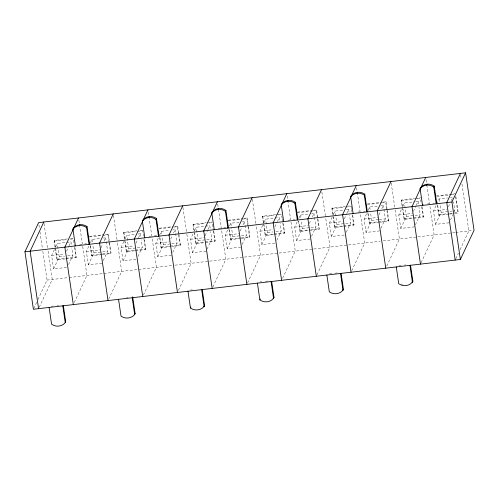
<?xml version="1.0" encoding="UTF-8"?>
<svg xmlns="http://www.w3.org/2000/svg" width="499" height="499" viewBox="0 0 499 499"><rect width="100%" height="100%" fill="white"/><g stroke="black" fill="none" stroke-linecap="round" stroke-linejoin="round"><path stroke-width="0.37" stroke-dasharray="2.5 1.87" d="M55.027 247.099L54.142 241.079L54.441 240.449L67.452 238.927M66.51 267.42L53.599 268.924L51.628 255.494L54.447 249.469M55.701 246.793L57.273 243.45L70.939 241.853L71.376 244.841M33.72 308.569L36.652 302.319M37.949 299.543L47.062 280.101L42.552 249.444M65.325 258.9L56.905 259.879L57.204 259.249L55.763 249.469M53.599 268.924L59.244 256.879L57.273 243.45M39.24 307.272L52.252 279.49L47.973 250.373M66.548 251.222L68.743 246.537M69.055 245.87L70.939 241.853M68.525 264.651L72.91 255.282L71.819 247.822M66.093 258.813L76.041 257.646L76.335 257.016L74.9 247.242M101.983 263.279L88.317 264.875L86.346 251.446L89.165 245.421M90.419 242.745L91.991 239.401L100.343 238.422M101.571 254.671L91.623 255.831L91.922 255.195L90.481 245.421M88.317 264.875L93.962 252.825L92.864 245.365M74.282 302.531L86.969 275.442L82.466 244.791M100.954 247.847L102.831 243.83M104.085 241.154L105.657 237.805L103.38 238.073M109.1 242.321L107.996 234.798L108.289 234.168L104.466 234.611M103.237 260.603L107.628 251.234L105.657 237.805M102.339 254.584L110.759 253.598L111.052 252.968L108.289 234.168M134.761 250.804L126.341 251.783L123.577 232.983L123.871 232.347L136.888 230.831M135.94 259.318L123.035 260.827L121.064 247.398L123.883 241.373M125.137 238.697L126.702 235.347L135.054 234.374M126.341 251.783L126.634 251.147L125.199 241.373M123.035 260.827L128.68 248.776L126.702 235.347M108.676 299.175L121.687 271.394L117.184 240.743M135.984 243.125L138.179 238.441M138.491 237.774L140.375 233.757L138.092 234.019M137.955 256.555L142.346 247.186L141.248 239.726M135.522 250.71L145.477 249.55L145.77 248.92L144.336 239.14M171.419 255.182L157.753 256.779L155.775 243.35L159.225 235.983M159.543 235.316L161.42 231.299L169.772 230.326M171.007 246.575L161.058 247.735L161.352 247.099L159.917 237.324M157.753 256.779L163.398 244.728L162.3 237.268M143.388 295.127L156.405 267.345L151.902 236.694M170.702 239.077L172.267 235.728M173.521 233.052L175.093 229.708L172.81 229.97M178.536 234.224L177.426 226.702L177.725 226.066L173.902 226.515M172.673 252.506L177.064 243.138L175.093 229.708M171.775 246.481L180.189 245.502L180.488 244.866L178.829 233.588M213.772 231.043L215.206 240.817L214.907 241.454L195.77 243.687L193.013 224.887L193.306 224.251L206.318 222.735M206.137 251.134L192.471 252.731L190.493 239.302L193.319 233.276M194.573 230.6L196.138 227.251L209.805 225.66L210.247 228.642M195.77 243.687L196.07 243.05L194.635 233.276M192.471 252.731L198.109 240.68L196.138 227.251M178.43 290.381L191.123 263.297L186.614 232.646M205.101 235.696L207.609 230.345M207.927 229.671L209.805 225.66M207.079 249.126L211.782 239.083L210.684 231.623M240.855 247.086L227.182 248.677L225.211 235.254L228.037 229.228M229.602 225.879L230.856 223.203L239.208 222.23M240.443 238.472L230.488 239.639L230.788 239.002L229.353 229.228M227.182 248.677L232.827 236.632L231.736 229.172M212.823 287.025L225.835 259.249L218.406 208.669M240.131 230.981L241.703 227.631M242.957 224.955L244.522 221.606L242.246 221.874M247.966 226.122L246.862 218.606L247.161 217.969L243.331 218.419M242.109 244.41L246.5 235.035L244.522 221.606M241.204 238.385L249.625 237.405L249.924 236.769L247.161 217.969M263.329 222.804L262.443 216.784L262.742 216.154L275.754 214.632M274.812 243.125L261.9 244.629L259.929 231.199L262.748 225.18M264.002 222.498L265.574 219.155L279.24 217.558L279.677 220.546M273.627 234.605L265.206 235.584L265.505 234.954L264.065 225.174M261.9 244.629L267.545 232.584L265.574 219.155M247.541 282.977L260.553 255.201L256.049 224.544M274.849 226.933L277.045 222.242M277.357 221.575L279.24 217.558M276.826 240.356L281.211 230.987L280.12 223.527M274.394 234.518L284.343 233.357L284.642 232.721L283.201 222.947M310.284 238.99L296.618 240.58L294.647 227.151L297.466 221.126M298.72 218.45L300.292 215.106L308.644 214.133M312.767 210.316L316.591 209.873L319.354 228.673L319.061 229.303L299.924 231.536L300.223 230.906L298.782 221.126M296.618 240.58L302.263 228.536L301.165 221.076M282.584 278.236L295.271 251.147L290.767 220.496M309.255 223.552L311.133 219.535M312.393 216.859L313.958 213.51L311.682 213.778M317.401 218.026L316.297 210.503L316.591 209.873M311.544 236.308L315.929 226.939L313.958 213.51M343.062 226.509L334.642 227.488L331.879 208.688L332.178 208.052L345.189 206.536M344.248 235.029L331.336 236.532L329.365 223.103L332.184 217.077M333.438 214.402L335.004 211.058L343.362 210.079M334.642 227.488L334.935 226.852L333.5 217.077M331.336 236.532L336.981 224.481L335.004 211.058M316.977 274.88L329.989 247.099L325.485 216.447M344.285 218.83L346.481 214.146M346.793 213.478L348.676 209.461L346.4 209.73M351.346 208.713L351.308 205.825L348.246 206.181M346.256 232.26L350.647 222.891L349.55 215.431M343.823 226.415L353.779 225.255L354.072 224.625L352.637 214.844M379.72 230.887L366.054 232.484L364.083 219.055L366.902 213.029M368.156 210.353L369.722 207.004L378.074 206.031M379.309 222.28L369.36 223.44L369.653 222.804L368.218 213.029M366.054 232.484L371.699 220.433L370.601 212.973M351.695 270.832L364.707 243.05L360.203 212.399M379.003 214.782L380.569 211.439M381.822 208.757L383.394 205.413L381.111 205.675M386.837 209.929L385.733 202.407L386.026 201.777L382.203 202.22M380.974 228.211L385.365 218.843L383.394 205.413M380.076 222.192L388.49 221.207L388.79 220.577L387.13 209.293M422.073 206.748L423.508 216.522L423.208 217.159L404.071 219.392L401.315 200.592L401.608 199.956L414.619 198.44M414.438 226.839L400.772 228.436L398.795 215.007L401.62 208.981M402.874 206.305L404.44 202.956L412.792 201.983M404.071 219.392L404.371 218.755L402.936 208.981M400.772 228.436L406.411 216.385L404.44 202.956M386.737 266.086L399.425 239.002L394.921 208.351M413.403 211.401L415.916 206.05M416.228 205.382L418.106 201.365L413.552 201.895M415.38 224.831L420.083 214.795L418.985 207.334M449.156 222.791L435.49 224.388L433.512 210.958L439.157 198.908L447.509 197.935M448.744 214.183L438.789 215.343L439.089 214.707L437.43 203.43M435.49 224.388L441.128 212.337L440.037 204.877M421.125 262.73L434.136 234.954L426.707 184.374M448.439 206.686L450.004 203.336M451.258 200.66L452.824 197.317L450.547 197.579M450.41 220.115L452.917 214.757M454.171 212.081L454.801 210.74L453.485 201.789M454.863 213.466L457.926 213.11L458.225 212.474L455.905 196.681M455.843 258.682L458.444 253.13M460.072 249.656L468.854 230.906L461.874 183.395M70.515 238.572L72.81 238.304M89.159 236.395L103.698 234.705M139.945 230.476L143.007 230.12M159.356 228.211L173.134 226.602M207.085 222.641L212.443 222.018M228.024 220.202L242.57 218.506M276.521 214.545L281.112 214.009M297.46 212.106L312 210.41M367.657 203.916L381.436 202.307M415.386 198.353L420.744 197.723M436.326 195.907L455.462 193.674M54.142 241.079L66.392 239.651M70.216 239.208L73.278 238.846L74.382 246.369M89.627 236.944L107.996 234.798M123.577 232.983L136.589 231.467M137.356 231.374L142.714 230.75L143.487 236.015M159.056 228.848L172.835 227.238M173.602 227.151L177.426 226.702M193.013 224.887L206.025 223.365M209.081 223.009L212.144 222.654M228.492 220.745L242.271 219.142M243.038 219.049L246.862 218.606M262.443 216.784L275.454 215.269M278.517 214.913L281.579 214.558L282.135 218.312M297.161 212.736L316.297 210.503M331.879 208.688L344.89 207.172M345.657 207.085L351.015 206.455M367.358 204.553L381.136 202.943M381.903 202.856L385.733 202.407M401.315 200.592L414.326 199.076M417.389 198.714L420.445 198.359M436.793 196.45L450.572 194.847M451.339 194.753L454.402 194.398M79.628 244.516L81.905 244.248M84.942 243.899L86.464 243.718M149.064 236.42L150.579 236.239M154.378 235.796L156.655 235.534M218.493 228.317L220.776 228.055M223.808 227.7L226.091 227.438M287.929 220.221L290.206 219.959M293.244 219.604L294.766 219.423M358.12 212.038L359.642 211.857M363.44 211.414L364.956 211.239M427.556 203.935L429.078 203.76M432.87 203.318L434.392 203.143M51.628 255.494L64.533 253.991M86.346 251.446L100.012 249.856M121.064 247.398L133.969 245.895M155.775 243.35L169.448 241.753M190.493 239.302L204.166 237.705M225.211 235.254L238.878 233.657M259.929 231.199L272.841 229.696M294.647 227.151L308.313 225.56M329.365 223.103L342.27 221.6M364.083 219.055L377.749 217.458M398.795 215.007L412.467 213.41M433.512 210.958L447.179 209.362M59.244 256.879L64.558 256.255M67.596 255.9L72.91 255.282M93.962 252.825L107.628 251.234M128.68 248.776L142.346 247.186M163.398 244.728L170.989 243.843M171.75 243.755L177.064 243.138M198.109 240.68L211.782 239.083M232.827 236.632L246.5 235.035M267.545 232.584L272.859 231.96M275.897 231.611L281.211 230.987M302.263 228.536L315.929 226.939M336.981 224.481L350.647 222.891M371.699 220.433L378.529 219.635M379.29 219.548L385.365 218.843M406.411 216.385L420.083 214.795M441.128 212.337L454.801 210.74M57.204 259.249L76.335 257.016M91.922 255.195L101.871 254.035M102.632 253.947L111.052 252.968M126.634 251.147L145.77 248.92M161.352 247.099L180.488 244.866M196.07 243.05L204.49 242.071M205.257 241.978L215.206 240.817M230.788 239.002L240.736 237.842M241.504 237.755L249.924 236.769M265.505 234.954L284.642 232.721M300.223 230.906L310.172 229.746M310.939 229.652L319.354 228.673M334.935 226.852L354.072 224.625M369.653 222.804L388.79 220.577M404.371 218.755L412.792 217.776M413.559 217.683L423.508 216.522M439.089 214.707L449.038 213.547M449.805 213.46L453.628 213.011M454.396 212.923L458.225 212.474M449.505 214.09L454.102 213.553M47.062 280.101L68.457 277.6M69.224 277.513L171.831 265.543M174.918 265.187L278.299 253.13M279.072 253.037L380.132 241.254M383.22 240.892L454.969 232.522M455.743 232.434L472.565 230.469M51.079 306.305L53.356 306.037M57.154 305.594L58.67 305.419M126.584 297.498L128.106 297.323M190.705 290.019L192.221 289.844M260.141 281.923L261.657 281.748M265.456 281.305L267.732 281.037M329.571 273.826L331.854 273.558M334.885 273.202L337.168 272.941M399.007 265.724L401.283 265.462M404.321 265.106L405.843 264.932M460.633 174.962L461.201 178.792M455.493 196.569L457.926 213.11M439.157 198.908L439.925 204.128M437.243 204.815L438.789 215.343M426.034 179.777L426.595 183.607M420.669 199.862L421 202.12M421.661 206.63L423.208 217.159M418.106 201.365L418.549 204.347M401.608 199.956L402.824 208.226M391.204 183.058L394.803 207.584M386.026 201.777L387.024 208.545M386.943 210.678L388.49 221.207M369.722 207.004L370.164 209.992M367.813 212.911L369.36 223.44M356.598 187.874L357.159 191.71M357.272 192.477L360.091 211.632M351.458 209.468L351.789 211.719M352.232 214.726L353.779 225.255M348.676 209.461L349.113 212.443M332.178 208.052L333.388 216.329M321.88 191.928L325.373 215.68M317.514 218.78L319.061 229.303M300.292 215.106L300.729 218.088M298.377 221.007L299.924 231.536M287.162 195.976L287.73 199.806M287.842 200.573L290.655 219.728M282.241 219.067L282.683 222.074M282.796 222.828L284.343 233.357M262.742 216.154L263.959 224.425M263.441 223.552L265.206 235.584M252.332 199.257L255.937 223.777M248.078 226.877L249.625 237.405M230.856 223.203L231.623 228.423M228.941 229.11L230.488 239.639M217.732 204.072L218.294 207.902M212.368 224.157L213.248 230.176M213.36 230.925L214.907 241.454M193.306 224.251L194.523 232.522M182.902 207.353L186.501 231.879M177.725 226.066L178.723 232.833M178.642 234.973L180.189 245.502M161.42 231.299L161.863 234.287M159.512 237.206L161.058 247.735M148.297 212.169L148.858 216.005M148.97 216.766L151.79 235.927M143.93 239.021L145.477 249.55M140.375 233.757L140.812 236.738M123.871 232.347L125.087 240.618M113.466 215.456L117.072 239.975M109.212 243.069L110.759 253.598M91.991 239.401L92.427 242.383M90.076 245.302L91.623 255.831M78.861 220.271L79.422 224.101M79.541 224.868L82.354 244.023M74.494 247.124L76.041 257.646M54.441 240.449L55.657 248.72M55.14 247.847L56.905 259.879M44.031 223.552L47.86 249.606M38.953 224.924L39.402 227.987M39.964 231.823L42.44 248.677M402.643 284.399A10.067 9.743 25.1 0 1 401.427 284"/><path stroke-width="0.75" d="M24.95 251.795L38.616 222.623L465.604 172.822L474.05 230.301L460.384 259.468L33.396 309.268L24.95 251.795L451.938 201.995L465.604 172.822M43.806 222.018L30.146 251.184L38.591 308.663M75.386 245.913L72.916 229.122L73.365 228.174A10.067 9.743 25.1 0 1 87.032 226.577L89.502 243.362L89.053 244.317L86.589 227.532L87.032 226.577M78.524 217.969L64.864 247.136L73.303 304.615M79.36 225.642L79.803 224.693M113.242 213.921L99.575 243.088L108.021 300.56M49.114 307.434L51.578 324.219A10.067 9.743 25.1 0 0 65.25 322.622L65.693 321.674L63.342 305.65M144.816 237.811L142.352 221.026L142.795 220.078A10.067 9.743 25.1 0 1 156.468 218.481L158.931 235.266L158.489 236.22L156.019 219.435L156.468 218.481M147.96 209.873L134.293 239.04L142.739 296.512M148.789 217.545L149.238 216.591M182.678 205.825L169.011 234.992L177.457 292.464M118.55 299.338L121.014 316.123A10.067 9.743 25.1 0 0 134.68 314.526L135.129 313.578L132.659 296.793M214.252 229.715L211.788 212.93L212.231 211.975A10.067 9.743 25.1 0 1 225.897 210.385L228.367 227.17L227.918 228.118L225.454 211.333L225.897 210.385M217.389 201.771L203.729 230.943L212.175 288.416M218.225 209.449L218.674 208.495M202.207 289.457L204.559 305.475L204.116 306.43A10.067 9.743 25.1 0 1 190.45 308.02L190.892 307.072M252.107 197.723L238.447 226.895L246.893 284.368M283.688 221.618L281.218 204.833L281.667 203.879A10.067 9.743 25.1 0 1 295.333 202.288L297.803 219.073L297.354 220.022L294.89 203.236L295.333 202.288M286.825 193.674L273.165 222.841L281.611 280.319M287.661 201.347L288.104 200.398M271.643 281.355L273.995 297.379L273.552 298.333A10.067 9.743 25.1 0 1 259.879 299.924L260.328 298.976M321.543 189.626L307.877 218.793L316.322 276.271M353.124 213.516L350.654 196.731L351.103 195.783A10.067 9.743 25.1 0 1 364.769 194.186L367.233 210.971L366.79 211.925L364.32 195.14L364.769 194.186M356.261 185.578L342.595 214.745L351.04 272.217M357.091 193.25L357.54 192.296M390.979 181.53L377.313 210.697L385.758 268.169M326.851 275.043L329.315 291.828A10.067 9.743 25.1 0 0 342.981 290.231L343.431 289.283L341.073 273.259M423.002 204.471L422.553 205.42L420.089 188.634L420.532 187.686A10.067 9.743 25.1 0 1 434.205 186.09L436.669 202.875L436.226 203.829L433.756 187.038L434.205 186.09M425.697 177.482L412.031 206.648L420.476 264.121M426.526 185.154L426.976 184.2M460.409 173.427L446.748 202.6L455.194 260.073M396.281 266.94L398.751 283.731A10.067 9.743 25.1 0 0 412.417 282.135L412.866 281.18L410.509 265.162M451.938 201.995L460.384 259.468M409.953 265.349L412.417 282.135M340.518 273.446L342.981 290.231M271.082 281.542L273.552 298.333M257.415 283.139L259.879 299.924M201.652 289.645L204.116 306.43M187.98 291.235L190.45 308.02M132.216 297.741L134.68 314.526M62.78 305.837L65.25 322.622M420.089 188.634A10.067 9.743 25.1 0 1 433.756 187.038M412.866 281.18A10.067 9.743 25.1 0 1 412.018 282.091M350.654 196.731A10.067 9.743 25.1 0 1 364.32 195.14M343.431 289.283A10.067 9.743 25.1 0 1 342.582 290.187M273.995 297.379A10.067 9.743 25.1 0 1 273.146 298.283M281.218 204.833A10.067 9.743 25.1 0 1 294.89 203.236M204.559 305.475A10.067 9.743 25.1 0 1 203.717 306.38M211.788 212.93A10.067 9.743 25.1 0 1 225.454 211.333M142.352 221.026A10.067 9.743 25.1 0 1 156.019 219.435M135.129 313.578A10.067 9.743 25.1 0 1 134.281 314.482M72.916 229.122A10.067 9.743 25.1 0 1 86.589 227.532"/></g></svg>
